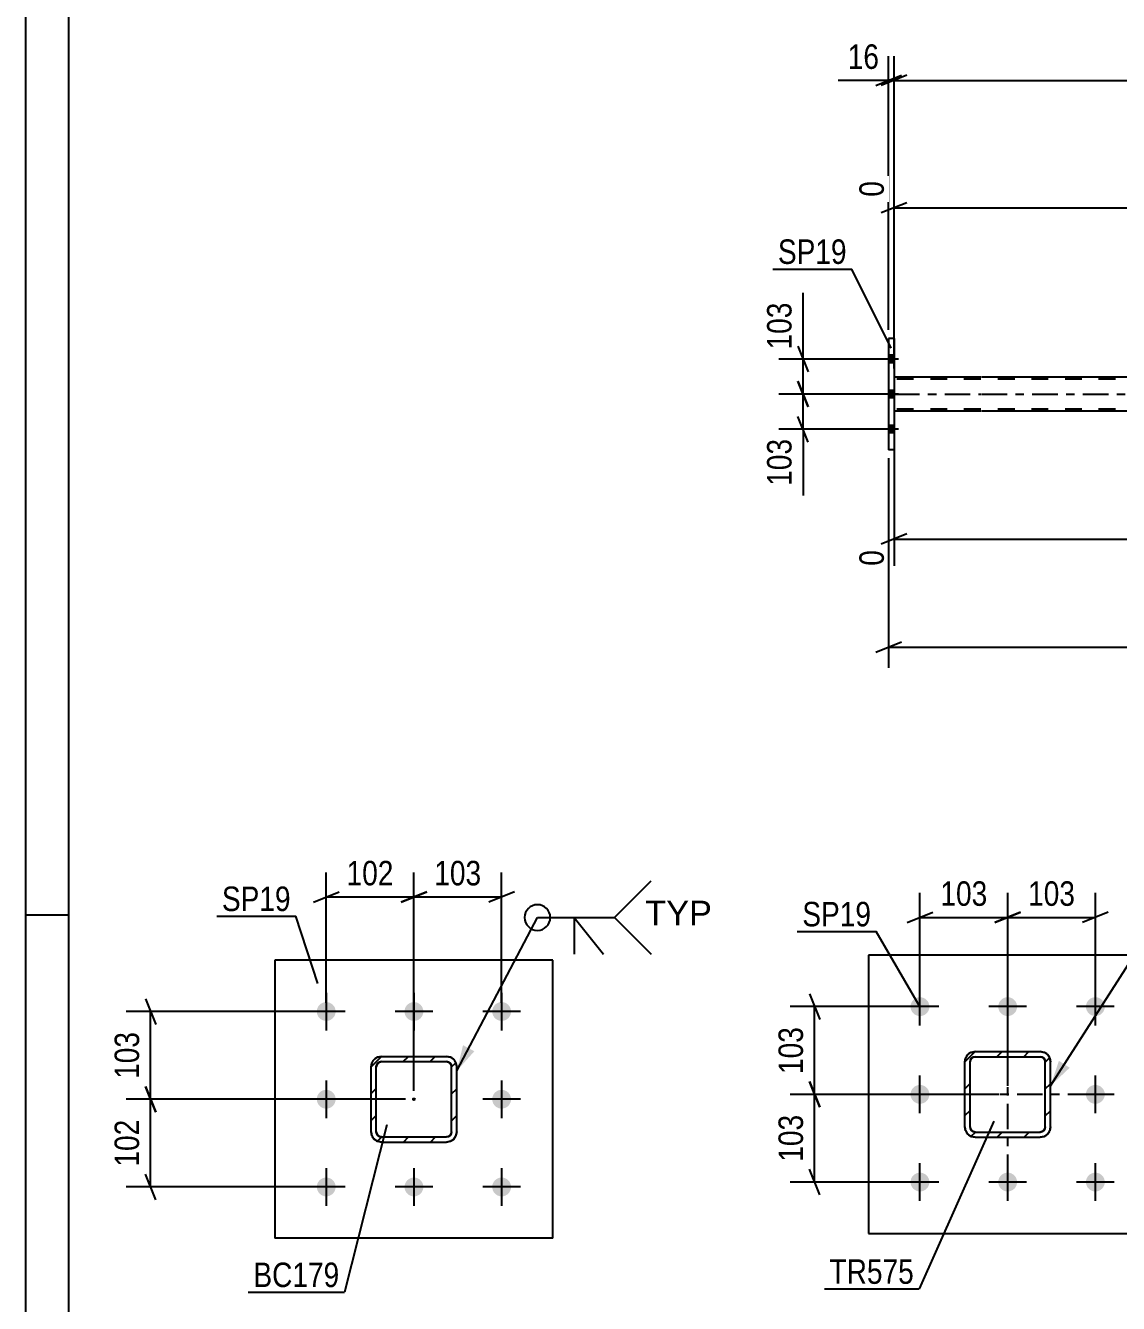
# Model space of a CAD drawing. Header units: millimetres. Extents: x 0 to 841, y 0 to 594.
# Drawn here: x 0 to 127.7, y 103.6 to 252.9 of the extents above; entities that cross this region are included whole.
import ezdxf

# ---------------------------------------------------------------- set-up
doc = ezdxf.new("R2010")
doc.units = ezdxf.units.MM
doc.linetypes.add('DXK_LINE_DOT2', pattern=[3.9198, 1.9599, -1.9599])
doc.linetypes.add('DXK_LINE_DOT3', pattern=[5.9187, 2.979, -0.9799, 0.9799, -0.9799])
doc.styles.add('Arial', font='ARIAL.TTF', dxfattribs={"height": 0.2})
doc.styles.add('Arial Narrow', font='ARIALN.TTF', dxfattribs={"height": 0.2})

# ---------------------------------------------------------------- blocks, each defined once
blk = doc.blocks.new('Unknown-122570622-1133')
at = {"color": 5, "linetype": 'Continuous'}
for p, q in [((0, 594), (0, 0)), ((5, 589), (5, 5)), ((5, 149), (0, 149))]:
    blk.add_line(p, q, dxfattribs=at)
blk = doc.blocks.new('Part-122570622-2104 - 2046')
at = {"color": 2, "linetype": 'Continuous'}
for p, q in [((131.03, 144.31), (98.53, 144.31)), ((98.53, 144.31), (98.53, 111.81)), ((131.03, 111.81), (131.03, 144.31)), ((98.53, 111.81), (131.03, 111.81))]:
    blk.add_line(p, q, dxfattribs=at)
blk = doc.blocks.new('Bolt-122570622-2149 - 2046')
at = {"linetype": 'Continuous'}
for points in [[(104.53, 137.21, -1), (104.53, 139.41, -1)], [(114.78, 137.21, -1), (114.78, 139.41, -1)], [(125.03, 137.21, -1), (125.03, 139.41, -1)], [(104.53, 126.96, -1), (104.53, 129.16, -1)], [(125.03, 126.96, -1), (125.03, 129.16, -1)], [(104.53, 116.71, -1), (104.53, 118.91, -1)], [(114.78, 116.71, -1), (114.78, 118.91, -1)], [(125.03, 116.71, -1), (125.03, 118.91, -1)]]:
    blk.add_hatch(color=1, dxfattribs=at).paths.add_polyline_path(points)
at = {"color": 1, "linetype": 'Continuous'}
for p, q in [((104.53, 136.11), (104.53, 140.51)), ((114.78, 136.11), (114.78, 140.51)), ((125.03, 136.11), (125.03, 140.51)), ((106.73, 138.31), (102.33, 138.31)), ((116.98, 138.31), (112.58, 138.31)), ((127.23, 138.31), (122.83, 138.31)), ((104.53, 125.86), (104.53, 130.26)), ((125.03, 125.86), (125.03, 130.26)), ((106.73, 128.06), (102.33, 128.06)), ((127.23, 128.06), (122.83, 128.06)), ((104.53, 115.61), (104.53, 120.01)), ((114.78, 115.61), (114.78, 120.01)), ((125.03, 115.61), (125.03, 120.01)), ((106.73, 117.81), (102.33, 117.81)), ((116.98, 117.81), (112.58, 117.81)), ((127.23, 117.81), (122.83, 117.81))]:
    blk.add_line(p, q, dxfattribs=at)
blk = doc.blocks.new('Part-122570622-2207 - 2046')
at = {"linetype": 'Continuous'}
h = blk.add_hatch(dxfattribs=at)
h.set_pattern_fill('', scale=0.7, style=0, pattern_type=0)
h.set_pattern_definition([(45, (110.9835, 133.062), (-1.57154, 1.57154), [])])
h.paths.add_polyline_path([(118.58, 133.06), (110.98, 133.06), (110.52, 132.97), (110.13, 132.71), (109.87, 132.32), (109.78, 131.86), (109.78, 124.26), (109.87, 123.8), (110.13, 123.41), (110.52, 123.15), (110.98, 123.06), (118.58, 123.06), (119.04, 123.15), (119.43, 123.41), (119.69, 123.8), (119.78, 124.26), (119.78, 131.86), (119.69, 132.32), (119.43, 132.71), (119.04, 132.97)])
h.paths.add_polyline_path([(119.14, 132.09), (119.18, 131.86), (119.18, 124.26), (119.14, 124.03), (119.01, 123.84), (118.81, 123.71), (118.58, 123.66), (110.98, 123.66), (110.75, 123.71), (110.56, 123.84), (110.43, 124.03), (110.38, 124.26), (110.38, 131.86), (110.43, 132.09), (110.56, 132.29), (110.75, 132.42), (110.98, 132.46), (118.58, 132.46), (118.81, 132.42), (119.01, 132.29)])
at = {"color": 7, "linetype": 'DXK_LINE_DOT3'}
for p, q in [((114.78, 118.06), (114.78, 138.06)), ((124.78, 128.06), (104.78, 128.06))]:
    blk.add_line(p, q, dxfattribs=at)
at = {"color": 7, "linetype": 'DXK_LINE_DOT2'}
for p, q in [((110.52, 132.97), (110.98, 133.06)), ((110.98, 133.06), (118.58, 133.06)), ((118.58, 133.06), (119.04, 132.97)), ((109.78, 131.86), (109.87, 132.32)), ((109.78, 124.26), (109.78, 131.86)), ((110.43, 132.09), (110.38, 131.86)), ((110.38, 124.26), (110.38, 131.86)), ((110.56, 132.29), (110.43, 132.09)), ((110.75, 132.42), (110.56, 132.29)), ((110.98, 132.46), (110.75, 132.42)), ((110.98, 132.46), (118.58, 132.46)), ((118.81, 132.42), (118.58, 132.46)), ((119.01, 132.29), (118.81, 132.42)), ((119.14, 132.09), (119.01, 132.29)), ((119.18, 131.86), (119.14, 132.09)), ((119.18, 124.26), (119.18, 131.86)), ((119.69, 132.32), (119.78, 131.86)), ((119.78, 124.26), (119.78, 131.86)), ((109.87, 123.8), (109.78, 124.26)), ((110.38, 124.26), (110.43, 124.03)), ((110.43, 124.03), (110.56, 123.84)), ((119.01, 123.84), (119.14, 124.03)), ((119.14, 124.03), (119.18, 124.26)), ((119.78, 124.26), (119.69, 123.8)), ((110.98, 123.06), (110.52, 123.15)), ((110.56, 123.84), (110.75, 123.71)), ((110.75, 123.71), (110.98, 123.66)), ((110.98, 123.66), (118.58, 123.66)), ((110.98, 123.06), (118.58, 123.06)), ((118.58, 123.66), (118.81, 123.71)), ((119.04, 123.15), (118.58, 123.06)), ((118.81, 123.71), (119.01, 123.84))]:
    blk.add_line(p, q, dxfattribs=at)
at = {"color": 2, "linetype": 'Continuous'}
for p, q in [((110.98, 133.06), (110.52, 132.97)), ((110.98, 133.06), (118.58, 133.06)), ((119.04, 132.97), (118.58, 133.06)), ((109.87, 132.32), (109.78, 131.86)), ((109.78, 124.26), (109.78, 131.86)), ((110.38, 131.86), (110.43, 132.09)), ((110.38, 124.26), (110.38, 131.86)), ((110.43, 132.09), (110.56, 132.29)), ((110.56, 132.29), (110.75, 132.42)), ((110.75, 132.42), (110.98, 132.46)), ((110.98, 132.46), (118.58, 132.46)), ((118.58, 132.46), (118.81, 132.42)), ((118.81, 132.42), (119.01, 132.29)), ((119.01, 132.29), (119.14, 132.09)), ((119.14, 132.09), (119.18, 131.86)), ((119.18, 124.26), (119.18, 131.86)), ((119.78, 131.86), (119.69, 132.32)), ((119.78, 124.26), (119.78, 131.86)), ((109.78, 124.26), (109.87, 123.8)), ((110.43, 124.03), (110.38, 124.26)), ((110.56, 123.84), (110.43, 124.03)), ((119.14, 124.03), (119.01, 123.84)), ((119.18, 124.26), (119.14, 124.03)), ((119.69, 123.8), (119.78, 124.26)), ((110.52, 123.15), (110.98, 123.06)), ((110.75, 123.71), (110.56, 123.84)), ((110.98, 123.66), (110.75, 123.71)), ((110.98, 123.66), (118.58, 123.66)), ((110.98, 123.06), (118.58, 123.06)), ((118.81, 123.71), (118.58, 123.66)), ((118.58, 123.06), (119.04, 123.15)), ((119.01, 123.84), (118.81, 123.71))]:
    blk.add_line(p, q, dxfattribs=at)
at = {"color": 7, "linetype": 'DXK_LINE_DOT2'}
for centre, start, end in [((110.98, 131.86), 112.5, 157.5), ((118.58, 131.86), 22.5, 67.5), ((110.98, 124.26), 202.5, 247.5), ((118.58, 124.26), 292.5, 337.5)]:
    blk.add_arc(centre, 1.2, start, end, dxfattribs=at)
at = {"color": 2, "linetype": 'Continuous'}
for centre, start, end in [((110.98, 131.86), 112.5, 157.5), ((118.58, 131.86), 22.5, 67.5), ((110.98, 124.26), 202.5, 247.5), ((118.58, 124.26), 292.5, 337.5)]:
    blk.add_arc(centre, 1.2, start, end, dxfattribs=at)
blk = doc.blocks.new('Part-122570622-8346 - 8297')
at = {"color": 2, "linetype": 'Continuous'}
for p, q in [((61.64, 143.74), (29.14, 143.74)), ((29.14, 143.74), (29.14, 111.24)), ((61.64, 111.24), (61.64, 143.74)), ((61.64, 111.24), (29.14, 111.24))]:
    blk.add_line(p, q, dxfattribs=at)
blk = doc.blocks.new('Bolt-122570622-8448 - 8297')
at = {"linetype": 'Continuous'}
for points in [[(35.14, 136.64, -1), (35.14, 138.84, -1)], [(45.39, 136.64, -1), (45.39, 138.84, -1)], [(55.64, 136.64, -1), (55.64, 138.84, -1)], [(35.14, 126.39, -1), (35.14, 128.59, -1)], [(55.64, 126.39, -1), (55.64, 128.59, -1)], [(35.14, 116.14, -1), (35.14, 118.34, -1)], [(45.39, 116.14, -1), (45.39, 118.34, -1)], [(55.64, 116.14, -1), (55.64, 118.34, -1)]]:
    blk.add_hatch(color=1, dxfattribs=at).paths.add_polyline_path(points)
at = {"color": 1, "linetype": 'Continuous'}
for p, q in [((35.14, 139.94), (35.14, 135.54)), ((45.39, 139.94), (45.39, 135.54)), ((55.64, 139.94), (55.64, 135.54)), ((37.34, 137.74), (32.94, 137.74)), ((47.59, 137.74), (43.19, 137.74)), ((57.84, 137.74), (53.44, 137.74)), ((35.14, 129.69), (35.14, 125.29)), ((55.64, 129.69), (55.64, 125.29)), ((37.34, 127.49), (32.94, 127.49)), ((57.84, 127.49), (53.44, 127.49)), ((35.14, 119.44), (35.14, 115.04)), ((45.39, 119.44), (45.39, 115.04)), ((55.64, 119.44), (55.64, 115.04)), ((37.34, 117.24), (32.94, 117.24)), ((47.59, 117.24), (43.19, 117.24)), ((57.84, 117.24), (53.44, 117.24))]:
    blk.add_line(p, q, dxfattribs=at)
blk = doc.blocks.new('Part-122570622-8419 - 8297')
at = {"linetype": 'Continuous'}
h = blk.add_hatch(dxfattribs=at)
h.set_pattern_fill('', scale=0.7, style=0, pattern_type=0)
h.set_pattern_definition([(45, (41.592, 132.4878), (-1.57154, 1.57154), [])])
h.paths.add_polyline_path([(49.19, 132.49), (41.59, 132.49), (41.13, 132.4), (40.74, 132.14), (40.48, 131.75), (40.39, 131.29), (40.39, 123.69), (40.48, 123.23), (40.74, 122.84), (41.13, 122.58), (41.59, 122.49), (49.19, 122.49), (49.65, 122.58), (50.04, 122.84), (50.3, 123.23), (50.39, 123.69), (50.39, 131.29), (50.3, 131.75), (50.04, 132.14), (49.65, 132.4)])
h.paths.add_polyline_path([(49.75, 131.52), (49.79, 131.29), (49.79, 123.69), (49.75, 123.46), (49.62, 123.26), (49.42, 123.13), (49.19, 123.09), (41.59, 123.09), (41.36, 123.13), (41.17, 123.26), (41.04, 123.46), (40.99, 123.69), (40.99, 131.29), (41.04, 131.52), (41.17, 131.71), (41.36, 131.84), (41.59, 131.89), (49.19, 131.89), (49.42, 131.84), (49.62, 131.71)])
blk.add_hatch(color=246, dxfattribs=at).paths.add_polyline_path([(45.39, 127.39, -1), (45.39, 127.59, -1)])
at = {"color": 7, "linetype": 'DXK_LINE_DOT2'}
for p, q in [((40.39, 131.29), (40.48, 131.75)), ((41.04, 131.52), (40.99, 131.29)), ((41.17, 131.71), (41.04, 131.52)), ((41.13, 132.4), (41.59, 132.49)), ((41.36, 131.84), (41.17, 131.71)), ((41.59, 131.89), (41.36, 131.84)), ((41.59, 132.49), (49.19, 132.49)), ((41.59, 131.89), (49.19, 131.89)), ((49.19, 132.49), (49.65, 132.4)), ((49.42, 131.84), (49.19, 131.89)), ((49.62, 131.71), (49.42, 131.84)), ((49.75, 131.52), (49.62, 131.71)), ((49.79, 131.29), (49.75, 131.52)), ((50.3, 131.75), (50.39, 131.29)), ((40.39, 123.69), (40.39, 131.29)), ((40.99, 123.69), (40.99, 131.29)), ((49.79, 123.69), (49.79, 131.29)), ((50.39, 123.69), (50.39, 131.29)), ((40.48, 123.23), (40.39, 123.69)), ((40.99, 123.69), (41.04, 123.46)), ((41.04, 123.46), (41.17, 123.26)), ((41.59, 122.49), (41.13, 122.58)), ((41.17, 123.26), (41.36, 123.13)), ((41.36, 123.13), (41.59, 123.09)), ((41.59, 123.09), (49.19, 123.09)), ((41.59, 122.49), (49.19, 122.49)), ((49.19, 123.09), (49.42, 123.13)), ((49.65, 122.58), (49.19, 122.49)), ((49.42, 123.13), (49.62, 123.26)), ((49.62, 123.26), (49.75, 123.46)), ((49.75, 123.46), (49.79, 123.69)), ((50.39, 123.69), (50.3, 123.23))]:
    blk.add_line(p, q, dxfattribs=at)
at = {"color": 2, "linetype": 'Continuous'}
for p, q in [((40.48, 131.75), (40.39, 131.29)), ((40.99, 131.29), (41.04, 131.52)), ((41.04, 131.52), (41.17, 131.71)), ((41.59, 132.49), (41.13, 132.4)), ((41.17, 131.71), (41.36, 131.84)), ((41.36, 131.84), (41.59, 131.89)), ((41.59, 132.49), (49.19, 132.49)), ((41.59, 131.89), (49.19, 131.89)), ((49.65, 132.4), (49.19, 132.49)), ((49.19, 131.89), (49.42, 131.84)), ((49.42, 131.84), (49.62, 131.71)), ((49.62, 131.71), (49.75, 131.52)), ((49.75, 131.52), (49.79, 131.29)), ((50.39, 131.29), (50.3, 131.75)), ((40.39, 123.69), (40.39, 131.29)), ((40.99, 123.69), (40.99, 131.29)), ((49.79, 123.69), (49.79, 131.29)), ((50.39, 123.69), (50.39, 131.29)), ((40.39, 123.69), (40.48, 123.23)), ((41.04, 123.46), (40.99, 123.69)), ((41.17, 123.26), (41.04, 123.46)), ((41.13, 122.58), (41.59, 122.49)), ((41.36, 123.13), (41.17, 123.26)), ((41.59, 123.09), (41.36, 123.13)), ((41.59, 123.09), (49.19, 123.09)), ((41.59, 122.49), (49.19, 122.49)), ((49.42, 123.13), (49.19, 123.09)), ((49.19, 122.49), (49.65, 122.58)), ((49.62, 123.26), (49.42, 123.13)), ((49.75, 123.46), (49.62, 123.26)), ((49.79, 123.69), (49.75, 123.46)), ((50.3, 123.23), (50.39, 123.69))]:
    blk.add_line(p, q, dxfattribs=at)
at = {"color": 7, "linetype": 'DXK_LINE_DOT3'}
blk.add_line((45.39, 127.49), (45.39, 127.49), dxfattribs=at)
at = {"color": 246, "linetype": 'DXK_LINE_DOT2'}
blk.add_line((45.39, 127.49), (45.39, 127.49), dxfattribs=at)
at = {"color": 246, "linetype": 'Continuous'}
blk.add_circle((45.39, 127.49), 0.1, dxfattribs=at)
at = {"color": 7, "linetype": 'DXK_LINE_DOT2'}
for centre, start, end in [((41.59, 131.29), 112.5, 157.5), ((49.19, 131.29), 22.5, 67.5), ((41.59, 123.69), 202.5, 247.5), ((49.19, 123.69), 292.5, 337.5)]:
    blk.add_arc(centre, 1.2, start, end, dxfattribs=at)
at = {"color": 2, "linetype": 'Continuous'}
for centre, start, end in [((41.59, 131.29), 112.5, 157.5), ((49.19, 131.29), 22.5, 67.5), ((41.59, 123.69), 202.5, 247.5), ((49.19, 123.69), 292.5, 337.5)]:
    blk.add_arc(centre, 1.2, start, end, dxfattribs=at)
blk = doc.blocks.new('Part-122570622-7320 - 7169')
at = {"color": 2, "linetype": 'Continuous'}
for p, q in [((111.63, 211.88), (101.51, 211.88)), ((156.49, 211.88), (111.73, 211.88)), ((111.63, 207.88), (101.51, 207.88)), ((156.49, 207.88), (111.73, 207.88))]:
    blk.add_line(p, q, dxfattribs=at)
at = {"color": 7, "linetype": 'DXK_LINE_DOT2'}
for p, q in [((101.51, 211.88), (101.51, 207.88)), ((111.63, 211.64), (101.51, 211.64)), ((774.13, 211.64), (111.73, 211.64)), ((111.63, 208.12), (101.51, 208.12)), ((774.13, 208.12), (111.73, 208.12))]:
    blk.add_line(p, q, dxfattribs=at)
at = {"color": 7, "linetype": 'DXK_LINE_DOT3'}
for p, q in [((101.51, 209.88), (111.63, 209.88)), ((111.73, 209.88), (774.13, 209.88))]:
    blk.add_line(p, q, dxfattribs=at)
blk = doc.blocks.new('Bolt-122570622-7361 - 7169')
at = {"linetype": 'Continuous'}
for points in [[(101.51, 213.54), (101.51, 214.42), (100.87, 214.42), (100.87, 213.54)], [(101.51, 213.54), (101.51, 214.42), (100.87, 214.42), (100.87, 213.54)], [(101.51, 213.54), (101.51, 214.42), (100.87, 214.42), (100.87, 213.54)], [(101.51, 209.44), (101.51, 210.32), (100.87, 210.32), (100.87, 209.44)], [(101.51, 209.44), (101.51, 210.32), (100.87, 210.32), (100.87, 209.44)], [(101.51, 205.34), (101.51, 206.22), (100.87, 206.22), (100.87, 205.34)], [(101.51, 205.34), (101.51, 206.22), (100.87, 206.22), (100.87, 205.34)], [(101.51, 205.34), (101.51, 206.22), (100.87, 206.22), (100.87, 205.34)]]:
    blk.add_hatch(color=1, dxfattribs=at).paths.add_polyline_path(points)
at = {"color": 1, "linetype": 'Continuous'}
for p, q in [((102.03, 213.98), (98.71, 213.98)), ((102.03, 213.98), (98.71, 213.98)), ((102.03, 213.98), (98.71, 213.98)), ((101.51, 214.42), (100.87, 214.42)), ((101.51, 214.42), (100.87, 214.42)), ((101.51, 214.42), (100.87, 214.42)), ((101.51, 213.54), (100.87, 213.54)), ((101.51, 213.54), (100.87, 213.54)), ((101.51, 213.54), (100.87, 213.54)), ((102.03, 209.88), (98.71, 209.88)), ((102.03, 209.88), (98.71, 209.88)), ((101.51, 210.32), (100.87, 210.32)), ((101.51, 210.32), (100.87, 210.32)), ((101.51, 209.44), (100.87, 209.44)), ((101.51, 209.44), (100.87, 209.44)), ((101.51, 206.22), (100.87, 206.22)), ((101.51, 206.22), (100.87, 206.22)), ((101.51, 206.22), (100.87, 206.22)), ((102.03, 205.78), (98.71, 205.78)), ((102.03, 205.78), (98.71, 205.78)), ((102.03, 205.78), (98.71, 205.78)), ((101.51, 205.34), (100.87, 205.34)), ((101.51, 205.34), (100.87, 205.34)), ((101.51, 205.34), (100.87, 205.34))]:
    blk.add_line(p, q, dxfattribs=at)
blk = doc.blocks.new('Part-122570622-7430 - 7169')
at = {"color": 2, "linetype": 'Continuous'}
for p, q in [((101.51, 216.38), (100.87, 216.38)), ((100.87, 216.38), (100.87, 203.38)), ((101.51, 216.38), (101.51, 203.38)), ((101.51, 203.38), (100.87, 203.38))]:
    blk.add_line(p, q, dxfattribs=at)
blk = doc.blocks.new('StraightDimension-122570622-2258 - 2046')
at = {"color": 7, "linetype": 'Continuous'}
for p, q in [((114.78, 129.06), (114.78, 151.59)), ((125.03, 139.31), (125.03, 151.59)), ((113.28, 148.14), (116.28, 149.34)), ((126.53, 149.34), (123.53, 148.14)), ((114.78, 148.74), (125.03, 148.74))]:
    blk.add_line(p, q, dxfattribs=at)
at = {"color": 0}
blk.add_wipeout([(123.25, 149.49), (123.25, 153.69), (116.57, 153.69), (116.57, 149.49)], dxfattribs=at)
at = {"color": 3, "style": 'Arial Narrow'}
blk.add_text('103', height=2.863, dxfattribs=at).set_placement((117.17, 150.09))
blk = doc.blocks.new('StraightDimension-122570622-2275 - 2046')
at = {"color": 7, "linetype": 'Continuous'}
for p, q in [((104.53, 139.31), (104.53, 151.59)), ((114.78, 129.06), (114.78, 151.59)), ((103.03, 148.14), (106.03, 149.34)), ((116.28, 149.34), (113.28, 148.14)), ((104.53, 148.74), (114.78, 148.74))]:
    blk.add_line(p, q, dxfattribs=at)
at = {"color": 0}
blk.add_wipeout([(113, 149.49), (113, 153.69), (106.32, 153.69), (106.32, 149.49)], dxfattribs=at)
at = {"color": 3, "style": 'Arial Narrow'}
blk.add_text('103', height=2.863, dxfattribs=at).set_placement((106.92, 150.09))
blk = doc.blocks.new('StraightDimension-122570622-2293 - 2046')
at = {"color": 7, "linetype": 'Continuous'}
for p, q in [((91.61, 139.81), (92.81, 136.81)), ((103.53, 138.31), (89.36, 138.31)), ((92.21, 128.06), (92.21, 138.31)), ((92.81, 126.56), (91.61, 129.56)), ((113.78, 128.06), (89.36, 128.06))]:
    blk.add_line(p, q, dxfattribs=at)
at = {"color": 0}
blk.add_wipeout([(91.46, 136.53), (87.26, 136.53), (87.26, 129.84), (91.46, 129.84)], dxfattribs=at)
at = {"color": 3, "style": 'Arial Narrow'}
blk.add_text('103', height=2.863, rotation=90.0002, dxfattribs=at).set_placement((90.86, 130.44))
blk = doc.blocks.new('StraightDimension-122570622-2310 - 2046')
at = {"color": 7, "linetype": 'Continuous'}
for p, q in [((91.61, 129.56), (92.81, 126.56)), ((113.78, 128.06), (89.36, 128.06)), ((92.21, 117.81), (92.21, 128.06)), ((92.81, 116.31), (91.61, 119.31)), ((103.53, 117.81), (89.36, 117.81))]:
    blk.add_line(p, q, dxfattribs=at)
at = {"color": 0}
blk.add_wipeout([(91.46, 126.28), (87.26, 126.28), (87.26, 119.59), (91.46, 119.59)], dxfattribs=at)
at = {"color": 3, "style": 'Arial Narrow'}
blk.add_text('103', height=2.863, rotation=90.0002, dxfattribs=at).set_placement((90.86, 120.19))
blk = doc.blocks.new('StraightDimension-122570622-19325 - 8297')
at = {"color": 7, "linetype": 'Continuous'}
for p, q in [((35.14, 138.74), (35.14, 153.98)), ((45.39, 128.49), (45.39, 153.98)), ((33.64, 150.53), (36.64, 151.73)), ((35.14, 151.13), (45.39, 151.13)), ((46.89, 151.73), (43.89, 150.53))]:
    blk.add_line(p, q, dxfattribs=at)
at = {"color": 0}
blk.add_wipeout([(43.61, 151.88), (43.61, 156.08), (36.92, 156.08), (36.92, 151.88)], dxfattribs=at)
at = {"color": 3, "style": 'Arial Narrow'}
blk.add_text('102', height=2.863, dxfattribs=at).set_placement((37.52, 152.48))
blk = doc.blocks.new('StraightDimension-122570622-8541 - 8297')
at = {"color": 7, "linetype": 'Continuous'}
for p, q in [((14.02, 139.24), (15.22, 136.24)), ((34.14, 137.74), (11.77, 137.74)), ((14.62, 127.49), (14.62, 137.74)), ((15.22, 125.99), (14.02, 128.99)), ((44.39, 127.49), (11.77, 127.49))]:
    blk.add_line(p, q, dxfattribs=at)
at = {"color": 0}
blk.add_wipeout([(13.87, 135.95), (9.67, 135.95), (9.67, 129.27), (13.87, 129.27)], dxfattribs=at)
at = {"color": 3, "style": 'Arial Narrow'}
blk.add_text('103', height=2.863, rotation=90.0002, dxfattribs=at).set_placement((13.27, 129.87))
blk = doc.blocks.new('StraightDimension-122570622-8524 - 8297')
at = {"color": 7, "linetype": 'Continuous'}
for p, q in [((14.02, 128.99), (15.22, 125.99)), ((44.39, 127.49), (11.77, 127.49)), ((14.62, 117.24), (14.62, 127.49)), ((15.22, 115.74), (14.02, 118.74)), ((34.14, 117.24), (11.77, 117.24))]:
    blk.add_line(p, q, dxfattribs=at)
at = {"color": 0}
blk.add_wipeout([(13.87, 125.7), (9.67, 125.7), (9.67, 119.02), (13.87, 119.02)], dxfattribs=at)
at = {"color": 3, "style": 'Arial Narrow'}
blk.add_text('102', height=2.863, rotation=90.0002, dxfattribs=at).set_placement((13.27, 119.62))
blk = doc.blocks.new('StraightDimension-122570622-19324 - 8297')
at = {"color": 7, "linetype": 'Continuous'}
for p, q in [((45.39, 128.49), (45.39, 153.98)), ((55.64, 138.74), (55.64, 153.98)), ((43.89, 150.53), (46.89, 151.73)), ((45.39, 151.13), (55.64, 151.13)), ((57.14, 151.73), (54.14, 150.53))]:
    blk.add_line(p, q, dxfattribs=at)
at = {"color": 0}
blk.add_wipeout([(53.86, 151.88), (53.86, 156.08), (47.17, 156.08), (47.17, 151.88)], dxfattribs=at)
at = {"color": 3, "style": 'Arial Narrow'}
blk.add_text('103', height=2.863, dxfattribs=at).set_placement((47.77, 152.48))
blk = doc.blocks.new('StraightDimension-122570622-7568 - 7169')
at = {"color": 7, "linetype": 'Continuous'}
for p, q in [((90.27, 211.38), (91.47, 208.38)), ((100.51, 209.88), (88.02, 209.88)), ((90.87, 205.78), (90.87, 209.88)), ((91.47, 204.28), (90.27, 207.28)), ((99.87, 205.78), (88.02, 205.78)), ((90.87, 205.78), (90.87, 198.04)), ((90.87, 205.78), (90.87, 198.04))]:
    blk.add_line(p, q, dxfattribs=at)
at = {"color": 0}
blk.add_wipeout([(90.12, 205.25), (85.92, 205.25), (85.92, 198.57), (90.12, 198.57)], dxfattribs=at)
at = {"color": 3, "style": 'Arial Narrow'}
blk.add_text('103', height=2.863, rotation=90.0002, dxfattribs=at).set_placement((89.52, 199.17))
blk = doc.blocks.new('StraightDimension-122570622-7582 - 7169')
at = {"color": 7, "linetype": 'Continuous'}
for p, q in [((90.87, 213.98), (90.87, 221.71)), ((90.87, 213.98), (90.87, 221.71)), ((90.27, 215.48), (91.47, 212.48)), ((99.87, 213.98), (88.02, 213.98)), ((90.87, 209.88), (90.87, 213.98)), ((91.47, 208.38), (90.27, 211.38)), ((100.51, 209.88), (88.02, 209.88))]:
    blk.add_line(p, q, dxfattribs=at)
at = {"color": 0}
blk.add_wipeout([(90.12, 221.18), (85.92, 221.18), (85.92, 214.5), (90.12, 214.5)], dxfattribs=at)
at = {"color": 3, "style": 'Arial Narrow'}
blk.add_text('103', height=2.863, rotation=90.0002, dxfattribs=at).set_placement((89.52, 215.1))
blk = doc.blocks.new('StraightDimension-122570622-7602 - 7169')
at = {"color": 7, "linetype": 'Continuous'}
for p, q in [((101.51, 206.88), (101.51, 189.83)), ((103.01, 193.55), (100.01, 192.35)), ((101.51, 192.95), (250.12, 192.95))]:
    blk.add_line(p, q, dxfattribs=at)
at = {"color": 0, "linetype": 'Continuous'}
blk.add_wipeout([(100.91, 192.25), (96.71, 192.25), (96.71, 189.23), (100.91, 189.23)], dxfattribs=at)
at = {"color": 3, "linetype": 'Continuous', "style": 'Arial Narrow'}
blk.add_text('0', height=2.86, rotation=90.0002, dxfattribs=at).set_placement((100.31, 189.83))
blk = doc.blocks.new('StraightDimension-122570622-11286 - 7169')
at = {"color": 7, "linetype": 'Continuous'}
for p, q in [((101.51, 217.38), (101.51, 249.39)), ((103.01, 247.14), (100.01, 245.94)), ((101.51, 246.54), (784.35, 246.54))]:
    blk.add_line(p, q, dxfattribs=at)
blk = doc.blocks.new('StraightDimension-122570622-11287 - 7169')
at = {"color": 7, "linetype": 'Continuous'}
for p, q in [((100.87, 217.38), (100.87, 249.39)), ((101.51, 217.38), (101.51, 249.39)), ((100.87, 246.54), (94.96, 246.54)), ((100.87, 246.54), (94.96, 246.54)), ((99.37, 245.94), (102.37, 247.14)), ((103.01, 247.14), (100.01, 245.94)), ((100.87, 246.54), (101.51, 246.54))]:
    blk.add_line(p, q, dxfattribs=at)
at = {"color": 0}
blk.add_wipeout([(100.34, 247.29), (100.34, 251.49), (95.49, 251.49), (95.49, 247.29)], dxfattribs=at)
at = {"color": 3, "style": 'Arial Narrow'}
blk.add_text('16', height=2.863, dxfattribs=at).set_placement((96.09, 247.89))
blk = doc.blocks.new('StraightDimension-122570622-19241 - 7169')
at = {"color": 7, "linetype": 'Continuous'}
for p, q in [((100.87, 202.38), (100.87, 177.9)), ((102.37, 180.9), (99.37, 179.7)), ((100.87, 180.3), (784.99, 180.3))]:
    blk.add_line(p, q, dxfattribs=at)
blk = doc.blocks.new('StraightDimension-122570622-19255 - 7169')
at = {"color": 7, "linetype": 'Continuous'}
for p, q in [((101.51, 212.88), (101.51, 234.78)), ((103.01, 232.25), (100.01, 231.05)), ((101.51, 231.65), (250.12, 231.65))]:
    blk.add_line(p, q, dxfattribs=at)
at = {"color": 0, "linetype": 'Continuous'}
blk.add_wipeout([(100.91, 235.38), (96.71, 235.38), (96.71, 232.35), (100.91, 232.35)], dxfattribs=at)
at = {"color": 3, "linetype": 'Continuous', "style": 'Arial Narrow'}
blk.add_text('0', height=2.86, rotation=90.0002, dxfattribs=at).set_placement((100.31, 232.95))
blk = doc.blocks.new('Mark-122570622-2100 - 2046')
at = {"color": 0}
blk.add_wipeout([(98.82, 147.69), (98.82, 150.69), (90.78, 150.69), (90.78, 147.69)], dxfattribs=at)
blk.add_wipeout([(98.82, 147.69), (98.82, 150.69), (90.78, 150.69), (90.78, 147.69)], dxfattribs=at)
at = {"color": 30, "linetype": 'Continuous'}
for p in [(90.18, 147.09), (104.42, 138.43)]:
    blk.add_line(p, (99.42, 147.09), dxfattribs=at)
at = {"color": 3, "style": 'Arial Narrow'}
blk.add_text('SP19', height=2.863, dxfattribs=at).set_placement((90.78, 147.69))
blk = doc.blocks.new('WeldMark-122570622-2327 - 2046')
at = {"linetype": 'Continuous'}
blk.add_hatch(color=30, dxfattribs=at).paths.add_polyline_path([(122.03, 131.17), (119.78, 129.05), (120.77, 131.98)])
at = {"color": 30, "linetype": 'Continuous'}
for p, q in [((119.78, 129.05), (133.53, 150.51)), ((133.53, 150.51), (142.53, 150.51))]:
    blk.add_line(p, q, dxfattribs=at)
at = {"color": 3, "linetype": 'Continuous'}
for q in [(141.24, 146.23), (137.81, 146.23)]:
    blk.add_line((137.81, 150.51), q, dxfattribs=at)
for start, end in [(90, 270), (270, 90)]:
    blk.add_arc((133.53, 150.51), 1.5, start, end, dxfattribs=at)
at = {"color": 0, "linetype": 'Continuous'}
blk.add_wipeout([(153.9, 149.61), (153.9, 152.61), (146.13, 152.61), (146.13, 149.61)], dxfattribs=at)
blk.add_wipeout([(153.9, 149.61), (153.9, 152.61), (146.13, 152.61), (146.13, 149.61)], dxfattribs=at)
at = {"color": 3, "linetype": 'Continuous'}
for q in [(146.81, 154.8), (146.81, 146.23)]:
    blk.add_line((142.53, 150.51), q, dxfattribs=at)
at = {"color": 3, "linetype": 'Continuous', "style": 'Arial'}
blk.add_text('TYP', height=2.865, dxfattribs=at).set_placement((146.13, 149.61))
blk = doc.blocks.new('Mark-122570622-2203 - 2046')
at = {"color": 0}
blk.add_wipeout([(103.83, 105.92), (103.83, 108.92), (93.96, 108.92), (93.96, 105.92)], dxfattribs=at)
blk.add_wipeout([(103.83, 105.92), (103.83, 108.92), (93.96, 108.92), (93.96, 105.92)], dxfattribs=at)
at = {"color": 30, "linetype": 'Continuous'}
for p in [(113.15, 124.91), (93.36, 105.32)]:
    blk.add_line(p, (104.43, 105.32), dxfattribs=at)
at = {"color": 3, "style": 'Arial Narrow'}
blk.add_text('TR575', height=2.863, dxfattribs=at).set_placement((93.96, 105.92))
blk = doc.blocks.new('Mark-122570622-8342 - 8297')
at = {"color": 0}
blk.add_wipeout([(30.99, 149.48), (30.99, 152.48), (22.95, 152.48), (22.95, 149.48)], dxfattribs=at)
blk.add_wipeout([(30.99, 149.48), (30.99, 152.48), (22.95, 152.48), (22.95, 149.48)], dxfattribs=at)
at = {"color": 30, "linetype": 'Continuous'}
for p in [(22.35, 148.88), (34.16, 141.03)]:
    blk.add_line(p, (31.59, 148.88), dxfattribs=at)
at = {"color": 3, "style": 'Arial Narrow'}
blk.add_text('SP19', height=2.863, dxfattribs=at).set_placement((22.95, 149.48))
blk = doc.blocks.new('Mark-122570622-8415 - 8297')
at = {"color": 0}
blk.add_wipeout([(36.68, 105.54), (36.68, 108.54), (26.63, 108.54), (26.63, 105.54)], dxfattribs=at)
blk.add_wipeout([(36.68, 105.54), (36.68, 108.54), (26.63, 108.54), (26.63, 105.54)], dxfattribs=at)
at = {"color": 30, "linetype": 'Continuous'}
for p in [(42.21, 124.48), (26.03, 104.94)]:
    blk.add_line(p, (37.28, 104.94), dxfattribs=at)
at = {"color": 3, "style": 'Arial Narrow'}
blk.add_text('BC179', height=2.863, dxfattribs=at).set_placement((26.63, 105.54))
blk = doc.blocks.new('WeldMark-122570622-8558 - 8297')
at = {"linetype": 'Continuous'}
blk.add_hatch(color=30, dxfattribs=at).paths.add_polyline_path([(52.45, 133.1), (50.39, 130.79), (51.13, 133.8)])
at = {"color": 30, "linetype": 'Continuous'}
for p, q in [((50.39, 130.79), (59.83, 148.72)), ((59.83, 148.72), (68.83, 148.72))]:
    blk.add_line(p, q, dxfattribs=at)
at = {"color": 3, "linetype": 'Continuous'}
for q in [(67.54, 144.43), (64.11, 144.43)]:
    blk.add_line((64.11, 148.72), q, dxfattribs=at)
for start, end in [(90, 270), (270, 90)]:
    blk.add_arc((59.83, 148.72), 1.5, start, end, dxfattribs=at)
at = {"color": 0, "linetype": 'Continuous'}
blk.add_wipeout([(80.2, 147.82), (80.2, 150.82), (72.43, 150.82), (72.43, 147.82)], dxfattribs=at)
blk.add_wipeout([(80.2, 147.82), (80.2, 150.82), (72.43, 150.82), (72.43, 147.82)], dxfattribs=at)
at = {"color": 3, "linetype": 'Continuous'}
for q in [(73.11, 153.01), (73.11, 144.43)]:
    blk.add_line((68.83, 148.72), q, dxfattribs=at)
at = {"color": 3, "linetype": 'Continuous', "style": 'Arial'}
blk.add_text('TYP', height=2.865, dxfattribs=at).set_placement((72.43, 147.82))
blk = doc.blocks.new('Mark-122570622-7426 - 7169')
at = {"color": 0}
blk.add_wipeout([(95.97, 225.1), (95.97, 228.1), (87.93, 228.1), (87.93, 225.1)], dxfattribs=at)
blk.add_wipeout([(95.97, 225.1), (95.97, 228.1), (87.93, 228.1), (87.93, 225.1)], dxfattribs=at)
at = {"color": 30, "linetype": 'Continuous'}
for p in [(87.33, 224.5), (101.16, 215.24)]:
    blk.add_line(p, (96.57, 224.5), dxfattribs=at)
at = {"color": 3, "style": 'Arial Narrow'}
blk.add_text('SP19', height=2.863, dxfattribs=at).set_placement((87.93, 225.1))

msp = doc.modelspace()

# ---------------------------------------------------------------- block references
for name in ['Unknown-122570622-1133', 'Part-122570622-7430 - 7169', 'Bolt-122570622-7361 - 7169', 'Part-122570622-7320 - 7169', 'Part-122570622-8346 - 8297', 'Part-122570622-2104 - 2046', 'Bolt-122570622-2149 - 2046', 'Bolt-122570622-8448 - 8297', 'Part-122570622-2207 - 2046', 'Part-122570622-8419 - 8297']:
    msp.add_blockref(name, (0, 0))

# ---------------------------------------------------------------- next in the draw order: block references
for name in ['StraightDimension-122570622-7568 - 7169', 'StraightDimension-122570622-19325 - 8297', 'StraightDimension-122570622-2258 - 2046']:
    msp.add_blockref(name, (0, 0))

# ---------------------------------------------------------------- next in the draw order: block references
for name in ['StraightDimension-122570622-7582 - 7169', 'StraightDimension-122570622-7602 - 7169', 'WeldMark-122570622-2327 - 2046', 'Mark-122570622-8342 - 8297', 'StraightDimension-122570622-2275 - 2046', 'StraightDimension-122570622-8541 - 8297']:
    msp.add_blockref(name, (0, 0))

# ---------------------------------------------------------------- next in the draw order: block references
for name in ['StraightDimension-122570622-11286 - 7169', 'StraightDimension-122570622-19241 - 7169', 'StraightDimension-122570622-2293 - 2046', 'StraightDimension-122570622-8524 - 8297']:
    msp.add_blockref(name, (0, 0))

# ---------------------------------------------------------------- next in the draw order: block references
for name in ['StraightDimension-122570622-11287 - 7169', 'StraightDimension-122570622-19324 - 8297', 'Mark-122570622-2100 - 2046', 'StraightDimension-122570622-2310 - 2046', 'Mark-122570622-8415 - 8297']:
    msp.add_blockref(name, (0, 0))

# ---------------------------------------------------------------- next in the draw order: block references
for name in ['StraightDimension-122570622-19255 - 7169', 'WeldMark-122570622-8558 - 8297', 'Mark-122570622-2203 - 2046']:
    msp.add_blockref(name, (0, 0))

# ---------------------------------------------------------------- next in the draw order: block references
msp.add_blockref('Mark-122570622-7426 - 7169', (0, 0))

doc.saveas('drawing.dxf')
